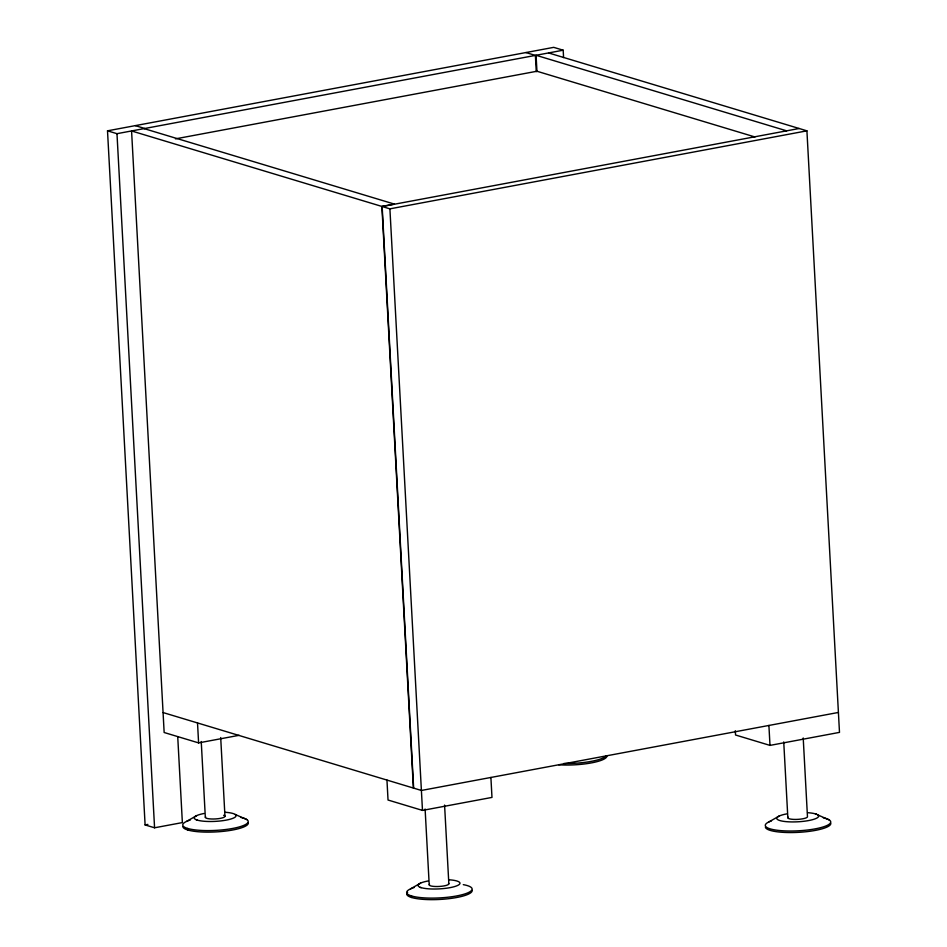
<?xml version="1.0" encoding="UTF-8"?>
<svg xmlns="http://www.w3.org/2000/svg" width="947" height="947" viewBox="0 0 947 947"><rect width="100%" height="100%" fill="white"/><g stroke="black" fill="none" stroke-linecap="round" stroke-linejoin="round"><path stroke-width="1.42" d="M186.677 821.345L196.716 815.592M410.56 888.866L420.586 883.113M769.189 821.771L779.215 816.018M177.74 736.932L182.369 822.588L154.574 827.785L145.104 824.932L107.508 130.828L553.711 47.35L563.181 50.203L563.583 57.589M107.508 130.828L116.978 133.681L563.181 50.203M175.444 138.866L536.937 71.238L754.96 136.972M239.141 735.31L198.598 742.898L164.151 732.505L131.574 130.958L381.89 206.434L394.402 204.102L144.086 128.614M413.65 788.129L382.15 206.517L799.161 128.496M382.15 206.517L389.904 208.849L806.915 130.84L839.492 732.386L769.994 745.396L735.547 735.002L735.31 730.729M145.104 824.932L147.886 824.411M838.415 712.452L421.403 790.461L163.073 712.558M386.956 780.079L388.033 800.026L422.48 810.407L491.978 797.41L490.901 777.463M815.45 813.899L816.421 814.112M196.384 819.924L197.355 820.138M420.267 887.446L421.237 887.647M548.585 52.937L806.915 130.84M786.649 130.84L536.073 55.281L536.961 71.51M525.905 52.547L535.386 55.411L536.262 71.652M135.314 125.631L144.784 128.484M817.687 814.87L829.312 819.984M235.187 814.456L246.812 819.569M803.21 737.973L807.471 816.705A9.825 2.143 -3.1 0 1 804.642 818.374L802.618 818.824A9.825 2.143 -3.1 0 1 791.739 819.25A9.825 2.143 -3.1 0 1 788.164 817.178M783.737 741.927L787.845 817.746M768.905 725.449L769.994 745.396M444.581 805.068L448.842 883.8M425.108 809.022L429.216 884.841M389.904 208.849L422.48 810.407M381.89 206.434L413.389 788.046M411.578 895.957L411.661 897.496M220.698 737.547L224.96 816.29M201.238 741.513L205.333 817.332M197.521 722.952L198.598 742.898M187.695 828.447L187.778 829.986M116.978 133.681L154.574 827.785M823.322 817.829A32.743 7.138 -3.1 0 1 820.836 827.607A32.743 7.138 -3.1 0 1 776.67 830.188A32.743 7.138 -3.1 0 1 771.462 820.86M807.554 812.68A20.952 4.569 -3.1 0 1 814.1 819.214A20.952 4.569 -3.1 0 1 782.056 821.085A20.952 4.569 -3.1 0 1 786.637 813.911M830.779 823.298A32.743 7.138 -3.1 0 1 799.102 832.306A32.743 7.138 -3.1 0 1 765.401 827.11M606.897 755.789A32.743 7.138 -3.1 0 1 558.742 764.797M605.962 756.144A32.743 7.138 -3.1 0 1 563.903 763.471M448.487 883.267A9.825 2.143 -3.1 0 1 446.013 885.469L443.989 885.918A9.825 2.143 -3.1 0 1 433.11 886.345A9.825 2.143 -3.1 0 1 429.536 884.273M463.284 884.64A32.743 7.138 -3.1 0 1 462.716 894.572A32.743 7.138 -3.1 0 1 417.509 897.211A32.743 7.138 -3.1 0 1 414.135 887.517M472.151 890.393A32.743 7.138 -3.1 0 1 436.2 899.591A32.743 7.138 -3.1 0 1 407.624 892.311M448.925 879.775A20.952 4.569 -3.1 0 1 455.471 886.309A20.952 4.569 -3.1 0 1 423.427 888.179A20.952 4.569 -3.1 0 1 428.008 880.994M223.61 815.284A9.825 2.143 -3.1 0 1 222.131 817.959L220.118 818.409A9.825 2.143 -3.1 0 1 209.228 818.824A9.825 2.143 -3.1 0 1 205.653 816.764M240.81 817.415A32.743 7.138 -3.1 0 1 237.815 827.323A32.743 7.138 -3.1 0 1 193.093 829.619A32.743 7.138 -3.1 0 1 190.264 819.995M248.268 822.884A32.743 7.138 -3.1 0 1 216.591 831.88A32.743 7.138 -3.1 0 1 182.889 826.695M225.043 812.266A20.952 4.569 -3.1 0 1 231.589 818.788A20.952 4.569 -3.1 0 1 199.545 820.658A20.952 4.569 -3.1 0 1 204.126 813.485"/></g></svg>
